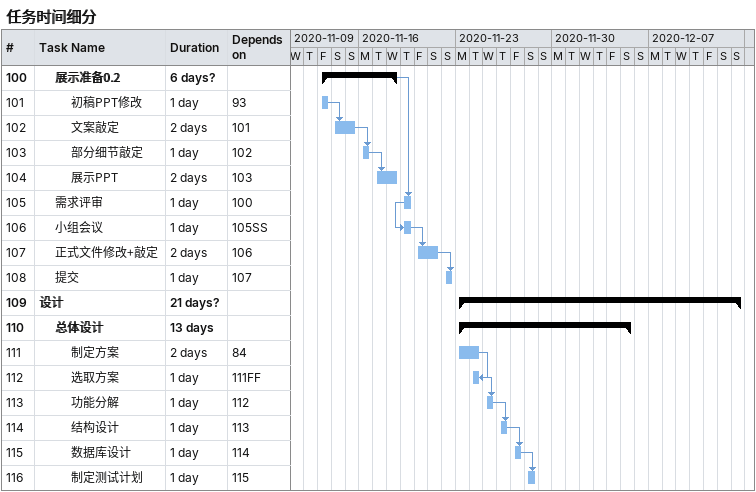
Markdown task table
任务时间细分

| ID | Level | Task | Duration | Start | Finish | Predecessors |
|---|---|---|---|---|---|---|
| 100 | 2 | **展示准备0.2** | 6d? | 2020-11-13 | 2020-11-18 |  |
| 101 | 3 | 初稿PPT修改 | 1d | 2020-11-13 | 2020-11-13 | 93 |
| 102 | 3 | 文案敲定 | 2d | 2020-11-14 | 2020-11-15 | 101 |
| 103 | 3 | 部分细节敲定 | 1d | 2020-11-16 | 2020-11-16 | 102 |
| 104 | 3 | 展示PPT | 2d | 2020-11-17 | 2020-11-18 | 103 |
| 105 | 2 | 需求评审 | 1d | 2020-11-19 | 2020-11-19 | 100 |
| 106 | 2 | 小组会议 | 1d | 2020-11-19 | 2020-11-19 | 105SS |
| 107 | 2 | 正式文件修改+敲定 | 2d | 2020-11-20 | 2020-11-21 | 106 |
| 108 | 2 | 提交 | 1d | 2020-11-22 | 2020-11-22 | 107 |
| 109 | 1 | **设计** | 21d? | 2020-11-23 | 2020-12-13 |  |
| 110 | 2 | **总体设计** | 13d | 2020-11-23 | 2020-12-05 |  |
| 111 | 3 | 制定方案 | 2d | 2020-11-23 | 2020-11-24 | 84 |
| 112 | 3 | 选取方案 | 1d | 2020-11-24 | 2020-11-24 | 111FF |
| 113 | 3 | 功能分解 | 1d | 2020-11-25 | 2020-11-25 | 112 |
| 114 | 3 | 结构设计 | 1d | 2020-11-26 | 2020-11-26 | 113 |
| 115 | 3 | 数据库设计 | 1d | 2020-11-27 | 2020-11-27 | 114 |
| 116 | 3 | 制定测试计划 | 1d | 2020-11-28 | 2020-11-28 | 115 |
